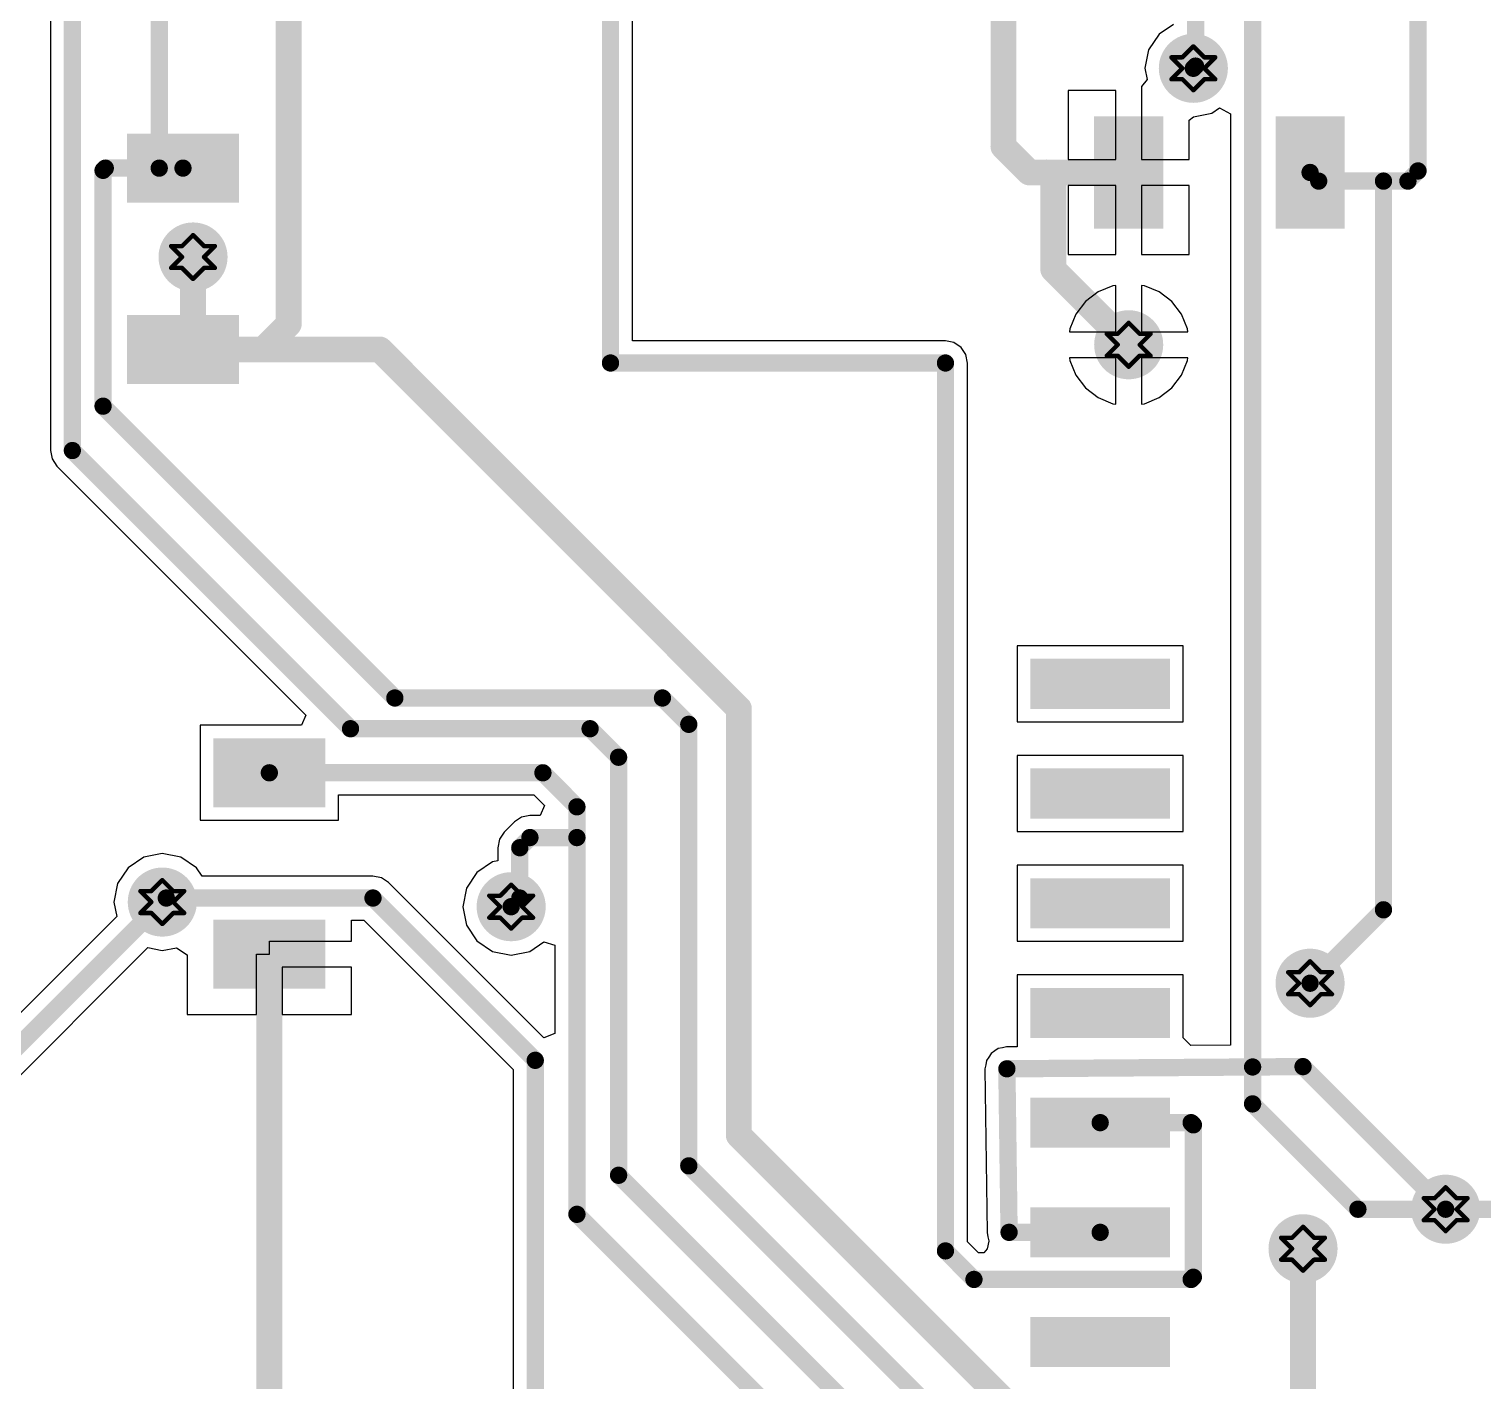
# Model space of a CAD drawing. Header units: millimetres. Extents: x 13 to 607, y 0 to 420.
# Drawn here: x 151.12 to 184.75, y 257.62 to 288.89 of the extents above; entities that cross this region are included whole.
import ezdxf

# ---------------------------------------------------------------- set-up
doc = ezdxf.new("R2010")
doc.units = ezdxf.units.MM
doc.layers.add('DrillDrawing', color=1, linetype='Continuous')
doc.layers.add('TopLayer', color=1, linetype='Continuous')

msp = doc.modelspace()

# ---------------------------------------------------------------- hatches: boundary and pattern name
at = {"layer": 'TopLayer'}
h = msp.add_hatch(color=1, dxfattribs=at)
edge = h.paths.add_edge_path()
edge.add_arc((178.049, 287.98), 0.799, 0, 360)
for points in [[(175.754, 286.87), (177.352, 286.87), (177.352, 284.273), (175.754, 284.273)], [(179.95, 286.87), (181.548, 286.87), (181.548, 284.273), (179.95, 284.273)], [(155.975, 286.47), (155.975, 284.872), (153.378, 284.872), (153.378, 286.47)], [(155.975, 282.275), (155.975, 280.676), (153.378, 280.676), (153.378, 282.275)], [(177.512, 274.323), (177.512, 273.164), (174.276, 273.164), (174.276, 274.323)], [(157.973, 272.485), (157.973, 270.887), (155.376, 270.887), (155.376, 272.485)], [(177.512, 271.786), (177.512, 270.627), (174.276, 270.627), (174.276, 271.786)], [(177.512, 269.248), (177.512, 268.09), (174.276, 268.09), (174.276, 269.248)], [(157.973, 268.29), (157.973, 266.691), (155.376, 266.691), (155.376, 268.29)], [(177.512, 266.711), (177.512, 265.552), (174.276, 265.552), (174.276, 266.711)], [(177.512, 264.174), (177.512, 263.015), (174.276, 263.015), (174.276, 264.174)], [(177.512, 261.637), (177.512, 260.478), (174.276, 260.478), (174.276, 261.637)], [(177.512, 259.099), (177.512, 257.94), (174.276, 257.94), (174.276, 259.099)]]:
    msp.add_hatch(color=1, dxfattribs=at).paths.add_polyline_path(points)
h = msp.add_hatch(color=1, dxfattribs=at)
edge = h.paths.add_edge_path()
edge.add_arc((154.909, 283.616), 0.799, 0, 360)
h = msp.add_hatch(color=1, dxfattribs=at)
edge = h.paths.add_edge_path()
edge.add_arc((176.553, 281.586), 0.799, 0, 360)
h = msp.add_hatch(color=1, dxfattribs=at)
edge = h.paths.add_edge_path()
edge.add_arc((154.198, 268.696), 0.799, 0, 360)
h = msp.add_hatch(color=1, dxfattribs=at)
edge = h.paths.add_edge_path()
edge.add_arc((162.268, 268.589), 0.799, 0, 360)
h = msp.add_hatch(color=1, dxfattribs=at)
edge = h.paths.add_edge_path()
edge.add_arc((180.749, 266.819), 0.799, 0, 360)
h = msp.add_hatch(color=1, dxfattribs=at)
edge = h.paths.add_edge_path()
edge.add_arc((183.885, 261.592), 0.799, 0, 360)
h = msp.add_hatch(color=1, dxfattribs=at)
edge = h.paths.add_edge_path()
edge.add_arc((180.586, 260.678), 0.799, 0, 360)

# ---------------------------------------------------------------- linework, layer by layer
at = {"layer": 'DrillDrawing', "const_width": 0.101}
for points in [[(177.541, 288.234), (177.795, 287.98)], [(177.541, 288.234), (177.795, 288.234)], [(177.795, 288.234), (178.049, 288.487)], [(178.049, 288.487), (178.303, 288.234)], [(178.303, 288.234), (178.556, 288.234)], [(178.303, 287.98), (178.556, 288.234)], [(177.541, 287.726), (177.795, 287.98)], [(178.303, 287.98), (178.556, 287.726)], [(177.541, 287.726), (177.795, 287.726)], [(177.795, 287.726), (178.049, 287.472)], [(178.049, 287.472), (178.303, 287.726)], [(178.303, 287.726), (178.556, 287.726)], [(154.401, 283.869), (154.655, 283.616)], [(154.401, 283.869), (154.655, 283.869)], [(154.655, 283.869), (154.909, 284.123)], [(154.909, 284.123), (155.162, 283.869)], [(155.162, 283.869), (155.416, 283.869)], [(155.162, 283.616), (155.416, 283.869)], [(154.401, 283.362), (154.655, 283.616)], [(155.162, 283.616), (155.416, 283.362)], [(154.401, 283.362), (154.655, 283.362)], [(154.655, 283.362), (154.909, 283.108)], [(154.909, 283.108), (155.162, 283.362)], [(155.162, 283.362), (155.416, 283.362)], [(176.046, 281.84), (176.3, 281.586)], [(176.046, 281.84), (176.3, 281.84)], [(176.3, 281.84), (176.553, 282.093)], [(176.553, 282.093), (176.807, 281.84)], [(176.807, 281.84), (177.061, 281.84)], [(176.807, 281.586), (177.061, 281.84)], [(176.046, 281.332), (176.3, 281.586)], [(176.807, 281.586), (177.061, 281.332)], [(176.046, 281.332), (176.3, 281.332)], [(176.3, 281.332), (176.553, 281.078)], [(176.553, 281.078), (176.807, 281.332)], [(176.807, 281.332), (177.061, 281.332)], [(153.944, 268.95), (154.198, 269.204)], [(154.198, 269.204), (154.452, 268.95)], [(162.015, 268.843), (162.268, 269.097)], [(162.268, 269.097), (162.522, 268.843)], [(153.691, 268.95), (153.944, 268.696)], [(153.691, 268.95), (153.944, 268.95)], [(153.691, 268.443), (153.944, 268.696)], [(154.452, 268.95), (154.706, 268.95)], [(154.452, 268.696), (154.706, 268.95)], [(154.452, 268.696), (154.706, 268.443)], [(161.761, 268.843), (162.015, 268.589)], [(161.761, 268.843), (162.015, 268.843)], [(162.522, 268.843), (162.776, 268.843)], [(162.522, 268.589), (162.776, 268.843)], [(153.691, 268.443), (153.944, 268.443)], [(153.944, 268.443), (154.198, 268.189)], [(154.198, 268.189), (154.452, 268.443)], [(154.452, 268.443), (154.706, 268.443)], [(161.761, 268.335), (162.015, 268.589)], [(161.761, 268.335), (162.015, 268.335)], [(162.015, 268.335), (162.268, 268.082)], [(162.268, 268.082), (162.522, 268.335)], [(162.522, 268.589), (162.776, 268.335)], [(162.522, 268.335), (162.776, 268.335)], [(180.495, 267.072), (180.749, 267.326)], [(180.749, 267.326), (181.002, 267.072)], [(180.241, 267.072), (180.495, 266.819)], [(180.241, 267.072), (180.495, 267.072)], [(181.002, 267.072), (181.256, 267.072)], [(181.002, 266.819), (181.256, 267.072)], [(180.241, 266.565), (180.495, 266.819)], [(181.002, 266.819), (181.256, 266.565)], [(180.241, 266.565), (180.495, 266.565)], [(180.495, 266.565), (180.749, 266.311)], [(180.749, 266.311), (181.002, 266.565)], [(181.002, 266.565), (181.256, 266.565)], [(183.631, 261.846), (183.885, 262.099)], [(183.885, 262.099), (184.138, 261.846)], [(183.377, 261.846), (183.631, 261.592)], [(183.377, 261.846), (183.631, 261.846)], [(184.138, 261.846), (184.392, 261.846)], [(184.138, 261.592), (184.392, 261.846)], [(183.377, 261.338), (183.631, 261.592)], [(183.377, 261.338), (183.631, 261.338)], [(183.631, 261.338), (183.885, 261.084)], [(183.885, 261.084), (184.138, 261.338)], [(184.138, 261.592), (184.392, 261.338)], [(184.138, 261.338), (184.392, 261.338)], [(180.079, 260.932), (180.332, 260.678)], [(180.079, 260.932), (180.332, 260.932)], [(180.332, 260.932), (180.586, 261.186)], [(180.586, 261.186), (180.84, 260.932)], [(180.84, 260.932), (181.094, 260.932)], [(180.84, 260.678), (181.094, 260.932)], [(180.079, 260.425), (180.332, 260.678)], [(180.84, 260.678), (181.094, 260.425)], [(180.079, 260.425), (180.332, 260.425)], [(180.332, 260.425), (180.586, 260.171)], [(180.586, 260.171), (180.84, 260.425)], [(180.84, 260.425), (181.094, 260.425)]]:
    msp.add_lwpolyline(points, dxfattribs=at)
at = {"layer": 'DrillDrawing', "const_width": 0.0507}
for points in [[(177.516, 288.234, 1), (177.567, 288.234, 1)], [(177.516, 288.234, 1), (177.567, 288.234, 1)], [(177.77, 288.234, 1), (177.82, 288.234, 1)], [(177.77, 288.234, 1), (177.82, 288.234, 1)], [(178.023, 288.487, 1), (178.074, 288.487, 1)], [(178.023, 288.487, 1), (178.074, 288.487, 1)], [(178.277, 288.234, 1), (178.328, 288.234, 1)], [(178.277, 288.234, 1), (178.328, 288.234, 1)], [(178.531, 288.234, 1), (178.582, 288.234, 1)], [(178.531, 288.234, 1), (178.582, 288.234, 1)], [(177.77, 287.98, 1), (177.82, 287.98, 1)], [(177.77, 287.98, 1), (177.82, 287.98, 1)], [(178.277, 287.98, 1), (178.328, 287.98, 1)], [(178.277, 287.98, 1), (178.328, 287.98, 1)], [(177.516, 287.726, 1), (177.567, 287.726, 1)], [(177.516, 287.726, 1), (177.567, 287.726, 1)], [(177.77, 287.726, 1), (177.82, 287.726, 1)], [(177.77, 287.726, 1), (177.82, 287.726, 1)], [(178.277, 287.726, 1), (178.328, 287.726, 1)], [(178.277, 287.726, 1), (178.328, 287.726, 1)], [(178.531, 287.726, 1), (178.582, 287.726, 1)], [(178.531, 287.726, 1), (178.582, 287.726, 1)], [(178.023, 287.472, 1), (178.074, 287.472, 1)], [(178.023, 287.472, 1), (178.074, 287.472, 1)], [(154.376, 283.869, 1), (154.426, 283.869, 1)], [(154.376, 283.869, 1), (154.426, 283.869, 1)], [(154.629, 283.869, 1), (154.68, 283.869, 1)], [(154.629, 283.869, 1), (154.68, 283.869, 1)], [(154.883, 284.123, 1), (154.934, 284.123, 1)], [(154.883, 284.123, 1), (154.934, 284.123, 1)], [(155.137, 283.869, 1), (155.188, 283.869, 1)], [(155.137, 283.869, 1), (155.188, 283.869, 1)], [(155.391, 283.869, 1), (155.441, 283.869, 1)], [(155.391, 283.869, 1), (155.441, 283.869, 1)], [(154.629, 283.616, 1), (154.68, 283.616, 1)], [(154.629, 283.616, 1), (154.68, 283.616, 1)], [(155.137, 283.616, 1), (155.188, 283.616, 1)], [(155.137, 283.616, 1), (155.188, 283.616, 1)], [(154.376, 283.362, 1), (154.426, 283.362, 1)], [(154.376, 283.362, 1), (154.426, 283.362, 1)], [(154.629, 283.362, 1), (154.68, 283.362, 1)], [(154.629, 283.362, 1), (154.68, 283.362, 1)], [(155.137, 283.362, 1), (155.188, 283.362, 1)], [(155.137, 283.362, 1), (155.188, 283.362, 1)], [(155.391, 283.362, 1), (155.441, 283.362, 1)], [(155.391, 283.362, 1), (155.441, 283.362, 1)], [(154.883, 283.108, 1), (154.934, 283.108, 1)], [(154.883, 283.108, 1), (154.934, 283.108, 1)], [(176.02, 281.84, 1), (176.071, 281.84, 1)], [(176.02, 281.84, 1), (176.071, 281.84, 1)], [(176.274, 281.84, 1), (176.325, 281.84, 1)], [(176.274, 281.84, 1), (176.325, 281.84, 1)], [(176.528, 282.093, 1), (176.579, 282.093, 1)], [(176.528, 282.093, 1), (176.579, 282.093, 1)], [(176.782, 281.84, 1), (176.832, 281.84, 1)], [(176.782, 281.84, 1), (176.832, 281.84, 1)], [(177.035, 281.84, 1), (177.086, 281.84, 1)], [(177.035, 281.84, 1), (177.086, 281.84, 1)], [(176.274, 281.586, 1), (176.325, 281.586, 1)], [(176.274, 281.586, 1), (176.325, 281.586, 1)], [(176.782, 281.586, 1), (176.832, 281.586, 1)], [(176.782, 281.586, 1), (176.832, 281.586, 1)], [(176.02, 281.332, 1), (176.071, 281.332, 1)], [(176.02, 281.332, 1), (176.071, 281.332, 1)], [(176.274, 281.332, 1), (176.325, 281.332, 1)], [(176.274, 281.332, 1), (176.325, 281.332, 1)], [(176.782, 281.332, 1), (176.832, 281.332, 1)], [(176.782, 281.332, 1), (176.832, 281.332, 1)], [(177.035, 281.332, 1), (177.086, 281.332, 1)], [(177.035, 281.332, 1), (177.086, 281.332, 1)], [(176.528, 281.078, 1), (176.579, 281.078, 1)], [(176.528, 281.078, 1), (176.579, 281.078, 1)], [(154.173, 269.204, 1), (154.223, 269.204, 1)], [(154.173, 269.204, 1), (154.223, 269.204, 1)], [(162.243, 269.097, 1), (162.294, 269.097, 1)], [(162.243, 269.097, 1), (162.294, 269.097, 1)], [(153.665, 268.95, 1), (153.716, 268.95, 1)], [(153.665, 268.95, 1), (153.716, 268.95, 1)], [(153.919, 268.95, 1), (153.97, 268.95, 1)], [(153.919, 268.95, 1), (153.97, 268.95, 1)], [(153.919, 268.696, 1), (153.97, 268.696, 1)], [(153.919, 268.696, 1), (153.97, 268.696, 1)], [(154.426, 268.95, 1), (154.477, 268.95, 1)], [(154.426, 268.95, 1), (154.477, 268.95, 1)], [(154.426, 268.696, 1), (154.477, 268.696, 1)], [(154.426, 268.696, 1), (154.477, 268.696, 1)], [(154.68, 268.95, 1), (154.731, 268.95, 1)], [(154.68, 268.95, 1), (154.731, 268.95, 1)], [(161.736, 268.843, 1), (161.786, 268.843, 1)], [(161.736, 268.843, 1), (161.786, 268.843, 1)], [(161.989, 268.843, 1), (162.04, 268.843, 1)], [(161.989, 268.843, 1), (162.04, 268.843, 1)], [(162.497, 268.843, 1), (162.547, 268.843, 1)], [(162.497, 268.843, 1), (162.547, 268.843, 1)], [(162.75, 268.843, 1), (162.801, 268.843, 1)], [(162.75, 268.843, 1), (162.801, 268.843, 1)], [(153.665, 268.443, 1), (153.716, 268.443, 1)], [(153.665, 268.443, 1), (153.716, 268.443, 1)], [(153.919, 268.443, 1), (153.97, 268.443, 1)], [(153.919, 268.443, 1), (153.97, 268.443, 1)], [(154.426, 268.443, 1), (154.477, 268.443, 1)], [(154.426, 268.443, 1), (154.477, 268.443, 1)], [(154.68, 268.443, 1), (154.731, 268.443, 1)], [(154.68, 268.443, 1), (154.731, 268.443, 1)], [(161.736, 268.335, 1), (161.786, 268.335, 1)], [(161.736, 268.335, 1), (161.786, 268.335, 1)], [(161.989, 268.589, 1), (162.04, 268.589, 1)], [(161.989, 268.589, 1), (162.04, 268.589, 1)], [(161.989, 268.335, 1), (162.04, 268.335, 1)], [(161.989, 268.335, 1), (162.04, 268.335, 1)], [(162.497, 268.589, 1), (162.547, 268.589, 1)], [(162.497, 268.589, 1), (162.547, 268.589, 1)], [(162.497, 268.335, 1), (162.547, 268.335, 1)], [(162.497, 268.335, 1), (162.547, 268.335, 1)], [(162.75, 268.335, 1), (162.801, 268.335, 1)], [(162.75, 268.335, 1), (162.801, 268.335, 1)], [(154.173, 268.189, 1), (154.223, 268.189, 1)], [(154.173, 268.189, 1), (154.223, 268.189, 1)], [(162.243, 268.082, 1), (162.294, 268.082, 1)], [(162.243, 268.082, 1), (162.294, 268.082, 1)], [(180.723, 267.326, 1), (180.774, 267.326, 1)], [(180.723, 267.326, 1), (180.774, 267.326, 1)], [(180.216, 267.072, 1), (180.267, 267.072, 1)], [(180.216, 267.072, 1), (180.267, 267.072, 1)], [(180.47, 267.072, 1), (180.52, 267.072, 1)], [(180.47, 267.072, 1), (180.52, 267.072, 1)], [(180.977, 267.072, 1), (181.028, 267.072, 1)], [(180.977, 267.072, 1), (181.028, 267.072, 1)], [(181.231, 267.072, 1), (181.282, 267.072, 1)], [(181.231, 267.072, 1), (181.282, 267.072, 1)], [(180.47, 266.819, 1), (180.52, 266.819, 1)], [(180.47, 266.819, 1), (180.52, 266.819, 1)], [(180.977, 266.819, 1), (181.028, 266.819, 1)], [(180.977, 266.819, 1), (181.028, 266.819, 1)], [(180.216, 266.565, 1), (180.267, 266.565, 1)], [(180.216, 266.565, 1), (180.267, 266.565, 1)], [(180.47, 266.565, 1), (180.52, 266.565, 1)], [(180.47, 266.565, 1), (180.52, 266.565, 1)], [(180.723, 266.311, 1), (180.774, 266.311, 1)], [(180.723, 266.311, 1), (180.774, 266.311, 1)], [(180.977, 266.565, 1), (181.028, 266.565, 1)], [(180.977, 266.565, 1), (181.028, 266.565, 1)], [(181.231, 266.565, 1), (181.282, 266.565, 1)], [(181.231, 266.565, 1), (181.282, 266.565, 1)], [(183.859, 262.099, 1), (183.91, 262.099, 1)], [(183.859, 262.099, 1), (183.91, 262.099, 1)], [(183.352, 261.846, 1), (183.403, 261.846, 1)], [(183.352, 261.846, 1), (183.403, 261.846, 1)], [(183.606, 261.846, 1), (183.656, 261.846, 1)], [(183.606, 261.846, 1), (183.656, 261.846, 1)], [(184.113, 261.846, 1), (184.164, 261.846, 1)], [(184.113, 261.846, 1), (184.164, 261.846, 1)], [(184.367, 261.846, 1), (184.417, 261.846, 1)], [(184.367, 261.846, 1), (184.417, 261.846, 1)], [(183.352, 261.338, 1), (183.403, 261.338, 1)], [(183.352, 261.338, 1), (183.403, 261.338, 1)], [(183.606, 261.592, 1), (183.656, 261.592, 1)], [(183.606, 261.592, 1), (183.656, 261.592, 1)], [(183.606, 261.338, 1), (183.656, 261.338, 1)], [(183.606, 261.338, 1), (183.656, 261.338, 1)], [(184.113, 261.592, 1), (184.164, 261.592, 1)], [(184.113, 261.592, 1), (184.164, 261.592, 1)], [(184.113, 261.338, 1), (184.164, 261.338, 1)], [(184.113, 261.338, 1), (184.164, 261.338, 1)], [(184.367, 261.338, 1), (184.417, 261.338, 1)], [(184.367, 261.338, 1), (184.417, 261.338, 1)], [(180.053, 260.932, 1), (180.104, 260.932, 1)], [(180.053, 260.932, 1), (180.104, 260.932, 1)], [(180.307, 260.932, 1), (180.358, 260.932, 1)], [(180.307, 260.932, 1), (180.358, 260.932, 1)], [(180.561, 261.186, 1), (180.612, 261.186, 1)], [(180.561, 261.186, 1), (180.612, 261.186, 1)], [(180.815, 260.932, 1), (180.865, 260.932, 1)], [(180.815, 260.932, 1), (180.865, 260.932, 1)], [(181.068, 260.932, 1), (181.119, 260.932, 1)], [(181.068, 260.932, 1), (181.119, 260.932, 1)], [(183.859, 261.084, 1), (183.91, 261.084, 1)], [(183.859, 261.084, 1), (183.91, 261.084, 1)], [(180.307, 260.678, 1), (180.358, 260.678, 1)], [(180.307, 260.678, 1), (180.358, 260.678, 1)], [(180.815, 260.678, 1), (180.865, 260.678, 1)], [(180.815, 260.678, 1), (180.865, 260.678, 1)], [(180.053, 260.425, 1), (180.104, 260.425, 1)], [(180.053, 260.425, 1), (180.104, 260.425, 1)], [(180.307, 260.425, 1), (180.358, 260.425, 1)], [(180.307, 260.425, 1), (180.358, 260.425, 1)], [(180.815, 260.425, 1), (180.865, 260.425, 1)], [(180.815, 260.425, 1), (180.865, 260.425, 1)], [(181.068, 260.425, 1), (181.119, 260.425, 1)], [(181.068, 260.425, 1), (181.119, 260.425, 1)], [(180.561, 260.171, 1), (180.612, 260.171, 1)], [(180.561, 260.171, 1), (180.612, 260.171, 1)]]:
    msp.add_lwpolyline(points, format="xyb", close=True, dxfattribs=at)
at = {"layer": 'TopLayer'}
for p, q in [((151.608, 301.91), (151.608, 279.14)), ((165.075, 281.674), (165.075, 294.775)), ((177.59, 288.995), (177.257, 288.772)), ((177.257, 288.772), (177.014, 288.409)), ((177.014, 288.409), (176.928, 287.98)), ((176.928, 287.98), (176.98, 287.723)), ((176.98, 287.723), (176.853, 287.557)), ((176.853, 287.557), (176.853, 285.871)), ((176.254, 287.469), (175.155, 287.469)), ((175.155, 287.469), (175.155, 285.871)), ((176.254, 285.871), (176.254, 287.469)), ((178.049, 286.86), (178.478, 286.945)), ((178.478, 286.945), (178.656, 287.064)), ((178.656, 287.064), (178.91, 286.928)), ((178.91, 286.928), (178.91, 265.387)), ((177.952, 286.78), (178.049, 286.86)), ((177.952, 285.871), (177.952, 286.78)), ((175.155, 285.871), (176.254, 285.871)), ((176.853, 285.871), (177.952, 285.871)), ((176.254, 285.272), (175.155, 285.272)), ((175.155, 285.272), (175.155, 283.673)), ((176.254, 283.673), (176.254, 285.272)), ((177.952, 285.272), (176.853, 285.272)), ((176.853, 285.272), (176.853, 283.673)), ((177.952, 283.673), (177.952, 285.272)), ((175.155, 283.673), (176.254, 283.673)), ((176.853, 283.673), (177.952, 283.673)), ((176.188, 282.948), (175.848, 282.807)), ((176.254, 282.957), (176.188, 282.948)), ((176.254, 281.886), (176.254, 282.957)), ((176.918, 282.948), (176.853, 282.957)), ((176.853, 282.957), (176.853, 281.886)), ((177.259, 282.807), (176.918, 282.948)), ((175.556, 282.583), (175.332, 282.291)), ((175.848, 282.807), (175.556, 282.583)), ((177.551, 282.583), (177.259, 282.807)), ((177.775, 282.291), (177.551, 282.583)), ((175.332, 282.291), (175.191, 281.951)), ((177.916, 281.951), (177.775, 282.291)), ((175.191, 281.951), (175.182, 281.886)), ((175.182, 281.886), (176.254, 281.886)), ((176.853, 281.886), (177.924, 281.886)), ((177.924, 281.886), (177.916, 281.951)), ((172.315, 281.674), (165.075, 281.674)), ((172.509, 281.635), (172.315, 281.674)), ((172.675, 281.524), (172.509, 281.635)), ((172.785, 281.359), (172.675, 281.524)), ((172.824, 281.164), (172.785, 281.359)), ((172.824, 260.839), (172.824, 281.164)), ((176.254, 281.286), (175.182, 281.286)), ((175.182, 281.286), (175.191, 281.221)), ((175.191, 281.221), (175.332, 280.881)), ((176.254, 280.215), (176.254, 281.286)), ((177.924, 281.286), (176.853, 281.286)), ((176.853, 281.286), (176.853, 280.215)), ((177.775, 280.881), (177.916, 281.221)), ((177.916, 281.221), (177.924, 281.286)), ((175.332, 280.881), (175.556, 280.588)), ((177.551, 280.588), (177.775, 280.881)), ((175.556, 280.588), (175.848, 280.364)), ((177.259, 280.364), (177.551, 280.588)), ((175.848, 280.364), (176.188, 280.223)), ((176.188, 280.223), (176.254, 280.215)), ((176.853, 280.215), (176.918, 280.223)), ((176.918, 280.223), (177.259, 280.364)), ((151.608, 279.14), (151.647, 278.945)), ((151.647, 278.945), (151.757, 278.78)), ((151.757, 278.78), (157.518, 273.019)), ((177.812, 274.623), (173.976, 274.623)), ((173.976, 274.623), (173.976, 272.865)), ((177.812, 272.865), (177.812, 274.623)), ((157.421, 272.785), (155.076, 272.785)), ((155.076, 272.785), (155.076, 270.587)), ((157.518, 273.019), (157.421, 272.785)), ((173.976, 272.865), (177.812, 272.865)), ((177.812, 272.085), (173.976, 272.085)), ((173.976, 272.085), (173.976, 270.327)), ((177.812, 270.327), (177.812, 272.085)), ((158.273, 270.587), (158.273, 271.177)), ((158.273, 271.177), (162.792, 271.177)), ((162.792, 271.177), (163.037, 270.931)), ((163.037, 270.931), (162.94, 270.697)), ((155.076, 270.587), (158.273, 270.587)), ((162.342, 270.548), (162.108, 270.314)), ((162.507, 270.658), (162.342, 270.548)), ((162.702, 270.697), (162.507, 270.658)), ((162.94, 270.697), (162.702, 270.697)), ((161.998, 270.148), (161.959, 269.953)), ((162.108, 270.314), (161.998, 270.148)), ((173.976, 270.327), (177.812, 270.327)), ((153.769, 269.731), (153.406, 269.489)), ((154.198, 269.817), (153.769, 269.731)), ((154.627, 269.731), (154.198, 269.817)), ((154.99, 269.489), (154.627, 269.731)), ((161.959, 269.953), (161.959, 269.648)), ((153.406, 269.489), (153.163, 269.125)), ((155.117, 269.298), (154.99, 269.489)), ((161.84, 269.624), (161.476, 269.381)), ((161.959, 269.648), (161.84, 269.624)), ((177.812, 269.548), (173.976, 269.548)), ((173.976, 269.548), (173.976, 267.79)), ((177.812, 267.79), (177.812, 269.548)), ((153.163, 269.125), (153.078, 268.696)), ((159.072, 269.298), (155.117, 269.298)), ((159.267, 269.259), (159.072, 269.298)), ((159.432, 269.149), (159.267, 269.259)), ((163.026, 265.555), (159.432, 269.149)), ((161.476, 269.381), (161.233, 269.018)), ((161.233, 269.018), (161.148, 268.589)), ((153.078, 268.696), (153.144, 268.363)), ((161.148, 268.589), (161.233, 268.16)), ((153.144, 268.363), (146.958, 262.176)), ((158.572, 267.79), (158.572, 268.28)), ((158.572, 268.28), (158.861, 268.28)), ((158.861, 268.28), (162.316, 264.825)), ((161.233, 268.16), (161.476, 267.797)), ((156.674, 267.49), (156.674, 267.79)), ((156.674, 267.79), (158.572, 267.79)), ((161.476, 267.797), (161.84, 267.554)), ((162.697, 267.554), (163.026, 267.774)), ((163.026, 267.774), (163.28, 267.703)), ((173.976, 267.79), (177.812, 267.79)), ((147.529, 261.307), (153.864, 267.642)), ((153.864, 267.642), (154.198, 267.576)), ((154.198, 267.576), (154.523, 267.64)), ((154.523, 267.64), (154.776, 267.479)), ((154.776, 267.479), (154.776, 266.092)), ((156.375, 266.092), (156.375, 267.49)), ((156.375, 267.49), (156.674, 267.49)), ((161.84, 267.554), (162.268, 267.469)), ((162.268, 267.469), (162.697, 267.554)), ((163.28, 267.703), (163.28, 265.66)), ((158.572, 267.191), (156.974, 267.191)), ((156.974, 267.191), (156.974, 266.092)), ((158.572, 266.092), (158.572, 267.191)), ((177.812, 267.011), (173.976, 267.011)), ((173.976, 267.011), (173.976, 265.351)), ((177.812, 265.559), (177.812, 267.011)), ((154.776, 266.092), (156.375, 266.092)), ((156.974, 266.092), (158.572, 266.092)), ((163.28, 265.66), (163.026, 265.555)), ((173.976, 265.351), (173.732, 265.349)), ((177.992, 265.38), (177.812, 265.559)), ((178.91, 265.387), (177.992, 265.38)), ((173.262, 265.028), (173.245, 264.932)), ((173.263, 265.029), (173.262, 265.028)), ((173.317, 265.112), (173.263, 265.031)), ((173.263, 265.031), (173.263, 265.029)), ((173.371, 265.195), (173.317, 265.112)), ((173.372, 265.196), (173.371, 265.195)), ((173.373, 265.197), (173.372, 265.196)), ((173.454, 265.252), (173.373, 265.197)), ((173.534, 265.307), (173.454, 265.252)), ((173.536, 265.308), (173.534, 265.307)), ((173.537, 265.309), (173.536, 265.308)), ((173.633, 265.328), (173.537, 265.309)), ((173.729, 265.349), (173.633, 265.328)), ((173.73, 265.349), (173.729, 265.349)), ((173.732, 265.349), (173.73, 265.349)), ((162.316, 264.825), (162.316, 251.558)), ((173.245, 264.932), (173.226, 264.836)), ((173.226, 264.836), (173.226, 264.834)), ((173.226, 264.834), (173.226, 264.833)), ((173.226, 264.833), (173.277, 261.05)), ((173.277, 261.05), (173.297, 260.957)), ((173.077, 260.586), (172.824, 260.839)), ((173.282, 260.676), (173.201, 260.584)), ((173.318, 260.856), (173.282, 260.676)), ((173.297, 260.957), (173.316, 260.862)), ((173.316, 260.862), (173.318, 260.859)), ((173.318, 260.859), (173.318, 260.856)), ((173.201, 260.584), (173.077, 260.586))]:
    msp.add_line(p, q, dxfattribs=at)
for points, const_width in [([(157.123, 282.066), (157.123, 303.642)], 0.599), ([(152.117, 279.14), (152.117, 301.91)], 0.4), ([(154.127, 285.671), (154.127, 300.092)], 0.4), ([(183.246, 285.606), (183.246, 296.889)], 0.4), ([(178.1, 288.031), (178.1, 296.14)], 0.4), ([(164.566, 281.164), (164.566, 295.323)], 0.4), ([(179.419, 264.882), (179.419, 294.251)], 0.4), ([(173.656, 286.171), (173.656, 293.225)], 0.599), ([(178.049, 287.98), (178.1, 288.031)], 0.4), ([(173.656, 286.171), (174.256, 285.571)], 0.599), ([(152.828, 285.62), (152.879, 285.671)], 0.4), ([(152.879, 285.671), (154.127, 285.671)], 0.4), ([(154.127, 285.671), (154.676, 285.671)], 0.4), ([(174.256, 285.571), (174.655, 285.571)], 0.599), ([(174.655, 285.571), (176.553, 285.571)], 0.599), ([(174.655, 285.571), (174.809, 285.418)], 0.599), ([(176.553, 285.072), (176.553, 285.571)], 0.599), ([(152.828, 280.165), (152.828, 285.62)], 0.4), ([(174.809, 283.33), (174.809, 285.418)], 0.599), ([(180.749, 285.571), (180.949, 285.371)], 0.4), ([(180.949, 285.371), (182.447, 285.371)], 0.4), ([(182.447, 285.371), (183.012, 285.371)], 0.4), ([(182.447, 268.517), (182.447, 285.371)], 0.4), ([(183.012, 285.371), (183.246, 285.606)], 0.4), ([(176.054, 284.572), (176.553, 285.072)], 0.599), ([(154.909, 281.476), (154.909, 283.616)], 0.599), ([(174.809, 283.33), (176.553, 281.586)], 0.599), ([(156.532, 281.476), (157.123, 282.066)], 0.599), ([(154.676, 281.476), (154.909, 281.476)], 0.599), ([(154.909, 281.476), (156.532, 281.476)], 0.599), ([(156.532, 281.476), (159.231, 281.476)], 0.599), ([(159.231, 281.476), (167.535, 273.172)], 0.599), ([(164.566, 281.164), (172.315, 281.164)], 0.4), ([(172.315, 260.628), (172.315, 281.164)], 0.4), ([(152.828, 280.165), (159.577, 273.416)], 0.4), ([(152.117, 279.14), (158.552, 272.705)], 0.4), ([(159.577, 273.416), (165.768, 273.416)], 0.4), ([(165.768, 273.416), (166.377, 272.807)], 0.4), ([(167.535, 263.303), (167.535, 273.172)], 0.599), ([(158.552, 272.705), (164.094, 272.705)], 0.4), ([(164.094, 272.705), (164.753, 272.046)], 0.4), ([(166.377, 262.595), (166.377, 272.807)], 0.4), ([(164.753, 262.377), (164.753, 272.046)], 0.4), ([(156.674, 271.686), (163.003, 271.686)], 0.4), ([(163.003, 271.686), (163.789, 270.899)], 0.4), ([(163.789, 270.188), (163.789, 270.899)], 0.4), ([(162.468, 269.953), (162.702, 270.188)], 0.4), ([(162.468, 268.789), (162.468, 269.953)], 0.4), ([(162.702, 270.188), (163.789, 270.188)], 0.4), ([(163.789, 261.474), (163.789, 270.188)], 0.4), ([(147.168, 261.667), (154.291, 268.789)], 0.4), ([(154.291, 268.789), (159.072, 268.789)], 0.4), ([(159.072, 268.789), (162.825, 265.036)], 0.4), ([(162.268, 268.589), (162.468, 268.789)], 0.4), ([(180.749, 266.819), (182.447, 268.517)], 0.4), ([(156.674, 255.603), (156.674, 267.49)], 0.599), ([(162.825, 251.558), (162.825, 265.036)], 0.4), ([(173.735, 264.84), (179.419, 264.882)], 0.4), ([(173.735, 264.84), (173.786, 261.057)], 0.4), ([(179.419, 264.882), (180.586, 264.89)], 0.4), ([(179.419, 264.028), (179.419, 264.882)], 0.4), ([(180.586, 264.89), (183.885, 261.592)], 0.4), ([(179.419, 264.028), (181.855, 261.592)], 0.4), ([(175.894, 263.594), (177.998, 263.594)], 0.4), ([(177.998, 263.594), (178.049, 263.544)], 0.4), ([(178.049, 260.019), (178.049, 263.544)], 0.4), ([(167.535, 263.303), (174.855, 255.983)], 0.599), ([(166.377, 262.595), (171.718, 257.254)], 0.4), ([(164.753, 262.377), (181.5, 245.631)], 0.4), ([(163.789, 261.474), (180.681, 244.582)], 0.4), ([(181.855, 261.592), (183.885, 261.592)], 0.4), ([(183.885, 261.592), (185.61, 261.592)], 0.4), ([(173.786, 261.057), (175.894, 261.057)], 0.4), ([(180.586, 256.822), (180.586, 260.678)], 0.599), ([(172.315, 260.628), (172.974, 259.968)], 0.4), ([(172.974, 259.968), (177.998, 259.968)], 0.4), ([(177.998, 259.968), (178.049, 260.019)], 0.4)]:
    msp.add_lwpolyline(points, dxfattribs=dict(at, const_width=const_width))
for points, const_width in [([(178, 288.031, 1), (178.199, 288.031, 1)], 0.2), ([(178, 288.031, 1), (178.199, 288.031, 1)], 0.2), ([(177.949, 287.98, 1), (178.149, 287.98, 1)], 0.2), ([(173.506, 286.171, 1), (173.806, 286.171, 1)], 0.3), ([(173.506, 286.171, 1), (173.806, 286.171, 1)], 0.3), ([(152.779, 285.671, 1), (152.979, 285.671, 1)], 0.2), ([(152.779, 285.671, 1), (152.979, 285.671, 1)], 0.2), ([(154.027, 285.671, 1), (154.227, 285.671, 1)], 0.2), ([(154.027, 285.671, 1), (154.227, 285.671, 1)], 0.2), ([(154.027, 285.671, 1), (154.227, 285.671, 1)], 0.2), ([(154.577, 285.671, 1), (154.776, 285.671, 1)], 0.2), ([(174.106, 285.571, 1), (174.405, 285.571, 1)], 0.3), ([(174.106, 285.571, 1), (174.405, 285.571, 1)], 0.3), ([(174.505, 285.571, 1), (174.805, 285.571, 1)], 0.3), ([(174.505, 285.571, 1), (174.805, 285.571, 1)], 0.3), ([(174.505, 285.571, 1), (174.805, 285.571, 1)], 0.3), ([(176.403, 285.571, 1), (176.703, 285.571, 1)], 0.3), ([(176.403, 285.571, 1), (176.703, 285.571, 1)], 0.3), ([(152.728, 285.62, 1), (152.928, 285.62, 1)], 0.2), ([(152.728, 285.62, 1), (152.928, 285.62, 1)], 0.2), ([(174.659, 285.418, 1), (174.959, 285.418, 1)], 0.3), ([(174.659, 285.418, 1), (174.959, 285.418, 1)], 0.3), ([(180.649, 285.571, 1), (180.849, 285.571, 1)], 0.2), ([(180.849, 285.371, 1), (181.048, 285.371, 1)], 0.2), ([(180.849, 285.371, 1), (181.048, 285.371, 1)], 0.2), ([(182.347, 285.371, 1), (182.547, 285.371, 1)], 0.2), ([(182.347, 285.371, 1), (182.547, 285.371, 1)], 0.2), ([(182.347, 285.371, 1), (182.547, 285.371, 1)], 0.2), ([(182.912, 285.371, 1), (183.112, 285.371, 1)], 0.2), ([(182.912, 285.371, 1), (183.112, 285.371, 1)], 0.2), ([(183.146, 285.606, 1), (183.346, 285.606, 1)], 0.2), ([(183.146, 285.606, 1), (183.346, 285.606, 1)], 0.2), ([(176.403, 285.072, 1), (176.703, 285.072, 1)], 0.3), ([(176.403, 285.072, 1), (176.703, 285.072, 1)], 0.3), ([(175.904, 284.572, 1), (176.204, 284.572, 1)], 0.3), ([(154.759, 283.616, 1), (155.058, 283.616, 1)], 0.3), ([(174.659, 283.33, 1), (174.959, 283.33, 1)], 0.3), ([(174.659, 283.33, 1), (174.959, 283.33, 1)], 0.3), ([(156.973, 282.066, 1), (157.273, 282.066, 1)], 0.3), ([(156.973, 282.066, 1), (157.273, 282.066, 1)], 0.3), ([(176.403, 281.586, 1), (176.703, 281.586, 1)], 0.3), ([(154.527, 281.476, 1), (154.826, 281.476, 1)], 0.3), ([(154.759, 281.476, 1), (155.058, 281.476, 1)], 0.3), ([(154.759, 281.476, 1), (155.058, 281.476, 1)], 0.3), ([(154.759, 281.476, 1), (155.058, 281.476, 1)], 0.3), ([(156.383, 281.476, 1), (156.682, 281.476, 1)], 0.3), ([(156.383, 281.476, 1), (156.682, 281.476, 1)], 0.3), ([(156.383, 281.476, 1), (156.682, 281.476, 1)], 0.3), ([(159.081, 281.476, 1), (159.381, 281.476, 1)], 0.3), ([(159.081, 281.476, 1), (159.381, 281.476, 1)], 0.3), ([(164.466, 281.164, 1), (164.666, 281.164, 1)], 0.2), ([(164.466, 281.164, 1), (164.666, 281.164, 1)], 0.2), ([(172.215, 281.164, 1), (172.414, 281.164, 1)], 0.2), ([(172.215, 281.164, 1), (172.414, 281.164, 1)], 0.2), ([(152.728, 280.165, 1), (152.928, 280.165, 1)], 0.2), ([(152.728, 280.165, 1), (152.928, 280.165, 1)], 0.2), ([(152.018, 279.14, 1), (152.217, 279.14, 1)], 0.2), ([(152.018, 279.14, 1), (152.217, 279.14, 1)], 0.2), ([(159.477, 273.416, 1), (159.677, 273.416, 1)], 0.2), ([(159.477, 273.416, 1), (159.677, 273.416, 1)], 0.2), ([(165.668, 273.416, 1), (165.868, 273.416, 1)], 0.2), ([(165.668, 273.416, 1), (165.868, 273.416, 1)], 0.2), ([(167.385, 273.172, 1), (167.685, 273.172, 1)], 0.3), ([(167.385, 273.172, 1), (167.685, 273.172, 1)], 0.3), ([(158.452, 272.705, 1), (158.652, 272.705, 1)], 0.2), ([(158.452, 272.705, 1), (158.652, 272.705, 1)], 0.2), ([(163.994, 272.705, 1), (164.194, 272.705, 1)], 0.2), ([(163.994, 272.705, 1), (164.194, 272.705, 1)], 0.2), ([(166.277, 272.807, 1), (166.477, 272.807, 1)], 0.2), ([(166.277, 272.807, 1), (166.477, 272.807, 1)], 0.2), ([(164.653, 272.046, 1), (164.853, 272.046, 1)], 0.2), ([(164.653, 272.046, 1), (164.853, 272.046, 1)], 0.2), ([(156.574, 271.686, 1), (156.774, 271.686, 1)], 0.2), ([(162.903, 271.686, 1), (163.102, 271.686, 1)], 0.2), ([(162.903, 271.686, 1), (163.102, 271.686, 1)], 0.2), ([(163.689, 270.899, 1), (163.889, 270.899, 1)], 0.2), ([(163.689, 270.899, 1), (163.889, 270.899, 1)], 0.2), ([(162.368, 269.953, 1), (162.568, 269.953, 1)], 0.2), ([(162.368, 269.953, 1), (162.568, 269.953, 1)], 0.2), ([(162.602, 270.188, 1), (162.802, 270.188, 1)], 0.2), ([(162.602, 270.188, 1), (162.802, 270.188, 1)], 0.2), ([(163.689, 270.188, 1), (163.889, 270.188, 1)], 0.2), ([(163.689, 270.188, 1), (163.889, 270.188, 1)], 0.2), ([(163.689, 270.188, 1), (163.889, 270.188, 1)], 0.2), ([(154.191, 268.789, 1), (154.391, 268.789, 1)], 0.2), ([(154.191, 268.789, 1), (154.391, 268.789, 1)], 0.2), ([(158.972, 268.789, 1), (159.172, 268.789, 1)], 0.2), ([(158.972, 268.789, 1), (159.172, 268.789, 1)], 0.2), ([(162.168, 268.589, 1), (162.368, 268.589, 1)], 0.2), ([(162.368, 268.789, 1), (162.568, 268.789, 1)], 0.2), ([(162.368, 268.789, 1), (162.568, 268.789, 1)], 0.2), ([(182.347, 268.517, 1), (182.547, 268.517, 1)], 0.2), ([(182.347, 268.517, 1), (182.547, 268.517, 1)], 0.2), ([(156.524, 267.49, 1), (156.824, 267.49, 1)], 0.3), ([(180.649, 266.819, 1), (180.849, 266.819, 1)], 0.2), ([(162.725, 265.036, 1), (162.925, 265.036, 1)], 0.2), ([(162.725, 265.036, 1), (162.925, 265.036, 1)], 0.2), ([(173.636, 264.84, 1), (173.835, 264.84, 1)], 0.2), ([(173.636, 264.84, 1), (173.835, 264.84, 1)], 0.2), ([(179.319, 264.882, 1), (179.519, 264.882, 1)], 0.2), ([(179.319, 264.882, 1), (179.519, 264.882, 1)], 0.2), ([(179.319, 264.882, 1), (179.519, 264.882, 1)], 0.2), ([(179.319, 264.882, 1), (179.519, 264.882, 1)], 0.2), ([(180.486, 264.89, 1), (180.686, 264.89, 1)], 0.2), ([(180.486, 264.89, 1), (180.686, 264.89, 1)], 0.2), ([(179.319, 264.028, 1), (179.519, 264.028, 1)], 0.2), ([(179.319, 264.028, 1), (179.519, 264.028, 1)], 0.2), ([(175.794, 263.594, 1), (175.994, 263.594, 1)], 0.2), ([(177.898, 263.594, 1), (178.098, 263.594, 1)], 0.2), ([(177.898, 263.594, 1), (178.098, 263.594, 1)], 0.2), ([(177.949, 263.544, 1), (178.149, 263.544, 1)], 0.2), ([(177.949, 263.544, 1), (178.149, 263.544, 1)], 0.2), ([(167.385, 263.303, 1), (167.685, 263.303, 1)], 0.3), ([(167.385, 263.303, 1), (167.685, 263.303, 1)], 0.3), ([(166.277, 262.595, 1), (166.477, 262.595, 1)], 0.2), ([(166.277, 262.595, 1), (166.477, 262.595, 1)], 0.2), ([(164.653, 262.377, 1), (164.853, 262.377, 1)], 0.2), ([(164.653, 262.377, 1), (164.853, 262.377, 1)], 0.2), ([(163.689, 261.474, 1), (163.889, 261.474, 1)], 0.2), ([(163.689, 261.474, 1), (163.889, 261.474, 1)], 0.2), ([(181.755, 261.592, 1), (181.955, 261.592, 1)], 0.2), ([(181.755, 261.592, 1), (181.955, 261.592, 1)], 0.2), ([(183.785, 261.592, 1), (183.985, 261.592, 1)], 0.2), ([(183.785, 261.592, 1), (183.985, 261.592, 1)], 0.2), ([(183.785, 261.592, 1), (183.985, 261.592, 1)], 0.2), ([(173.686, 261.057, 1), (173.886, 261.057, 1)], 0.2), ([(173.686, 261.057, 1), (173.886, 261.057, 1)], 0.2), ([(175.794, 261.057, 1), (175.994, 261.057, 1)], 0.2), ([(180.436, 260.678, 1), (180.736, 260.678, 1)], 0.3), ([(172.215, 260.628, 1), (172.414, 260.628, 1)], 0.2), ([(172.215, 260.628, 1), (172.414, 260.628, 1)], 0.2), ([(172.874, 259.968, 1), (173.074, 259.968, 1)], 0.2), ([(172.874, 259.968, 1), (173.074, 259.968, 1)], 0.2), ([(177.898, 259.968, 1), (178.098, 259.968, 1)], 0.2), ([(177.898, 259.968, 1), (178.098, 259.968, 1)], 0.2), ([(177.949, 260.019, 1), (178.149, 260.019, 1)], 0.2), ([(177.949, 260.019, 1), (178.149, 260.019, 1)], 0.2)]:
    msp.add_lwpolyline(points, format="xyb", close=True, dxfattribs=dict(at, const_width=const_width))

doc.saveas('drawing.dxf')
